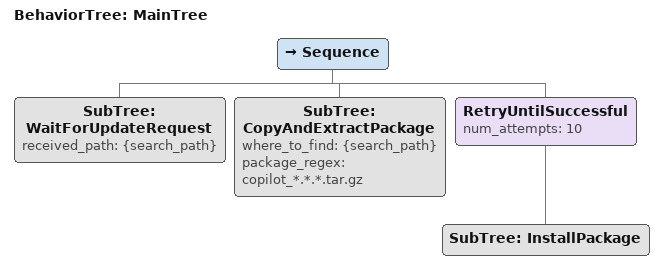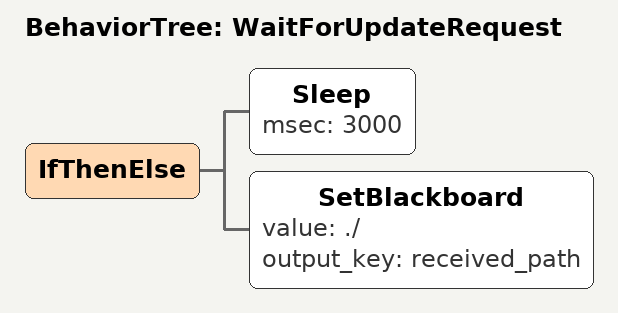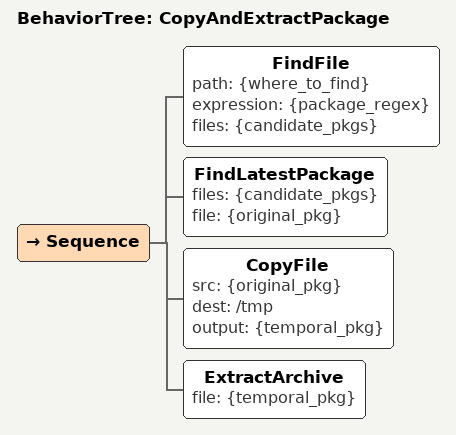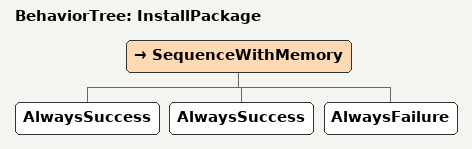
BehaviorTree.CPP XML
<?xml version="1.0" encoding="UTF-8"?>
<root BTCPP_format="4" main_tree_to_execute="MainTree">

    <BehaviorTree ID="MainTree">
        <Sequence>
            <SubTree ID="WaitForUpdateRequest" received_path="{search_path}"/>
            <SubTree ID="CopyAndExtractPackage" where_to_find="{search_path}" package_regex="copilot_*.*.*.tar.gz"/>
            <RetryUntilSuccessful num_attempts="10">
                <SubTree ID="InstallPackage"/>
            </RetryUntilSuccessful>
        </Sequence>
    </BehaviorTree>

    <BehaviorTree ID="WaitForUpdateRequest">
        <IfThenElse>
            <Sleep msec="3000"/>
            <SetBlackboard value="./" output_key="received_path"/>
        </IfThenElse>
    </BehaviorTree>

    <BehaviorTree ID="CopyAndExtractPackage">
        <Sequence>
            <FindFile path="{where_to_find}" expression="{package_regex}" files="{candidate_pkgs}"/>
            <FindLatestPackage files="{candidate_pkgs}" file="{original_pkg}"/>
            <CopyFile src="{original_pkg}" dest="/tmp" output="{temporal_pkg}"/>
            <ExtractArchive file="{temporal_pkg}"/>
        </Sequence>
    </BehaviorTree>

    <BehaviorTree ID="InstallPackage">
        <SequenceWithMemory>
            <AlwaysSuccess/>
            <AlwaysSuccess/>
            <AlwaysFailure/>
        </SequenceWithMemory>
    </BehaviorTree>

</root>
